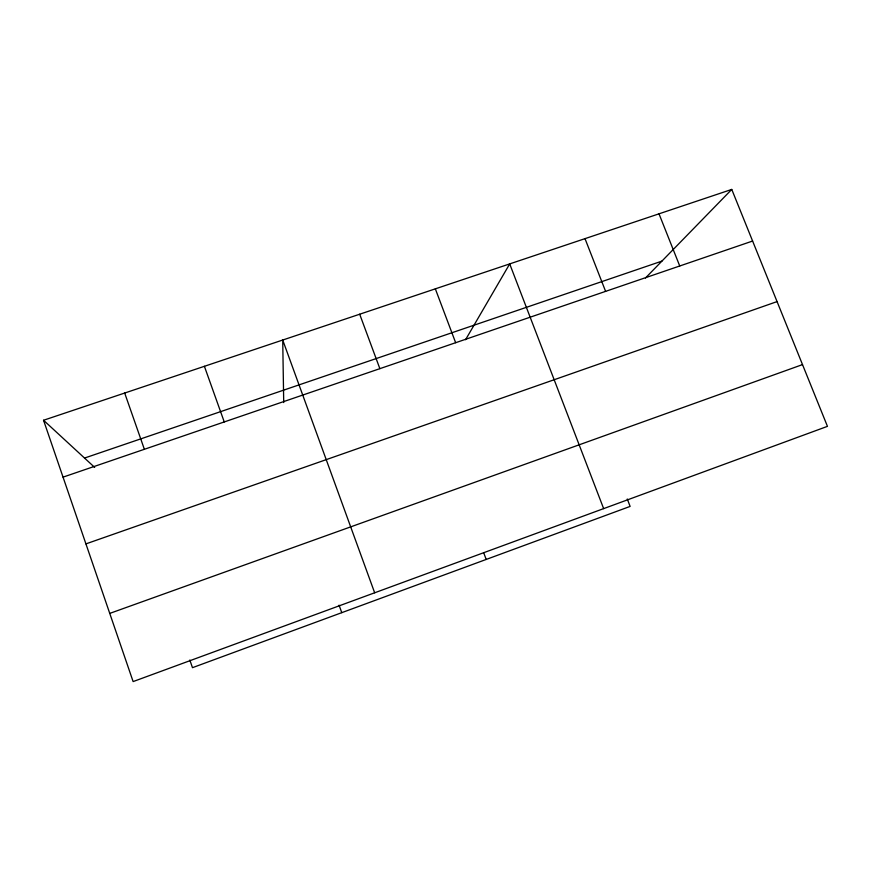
<?xml version="1.0" encoding="UTF-8"?>
<svg xmlns="http://www.w3.org/2000/svg" width="871" height="871" viewBox="0 0 871 871"><rect width="100%" height="100%" fill="white"/><g stroke="black" fill="none" stroke-linecap="round" stroke-linejoin="round"><path stroke-width="1.31" d="M465.56 339.723L509.698 263.902L603.647 508.62M645.476 277.991L731.76 189.421L827.45 426.355L133.121 681.579L43.55 420.258L731.76 189.421M109.757 613.402L802.507 364.601M85.924 543.885L777.063 301.595M63.05 477.134L752.609 241.038M84.531 458.059L661.916 261.115M43.55 420.258L94.678 467.411M659.009 213.82L679.739 265.993M585.007 238.643L605.606 291.371M627.272 499.007L630.125 506.41L192.48 667.676L189.824 660.033M435.337 288.845L455.653 342.717M483.841 553.15L486.192 559.443M359.69 314.213L379.865 368.662M374.661 592.792L282.716 340.038L283.717 402.565M339.069 605.182L341.77 612.661M204.402 366.31L224.25 421.934M124.684 393.039L144.368 449.284"/></g></svg>
